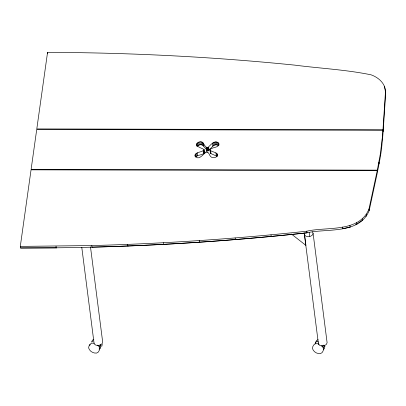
<?xml version="1.0" encoding="UTF-8"?>
<svg xmlns="http://www.w3.org/2000/svg" width="406" height="406" viewBox="0 0 406 406"><rect width="100%" height="100%" fill="white"/><g stroke="black" fill="none" stroke-linecap="round" stroke-linejoin="round"><path stroke-width="0.61" d="M312.473 231.79L313.107 233.425L327.114 342.75L326.353 344.445L324.435 345.668L321.968 346.034L319.74 345.42L318.456 344.029L304.449 234.698L304.515 232.968M318.456 344.029L318.497 342.872M382.975 129.763L385.497 91.34C385.167 83.194 378.301 77.368 371.084 74.826C345.988 69.659 320.197 68.421 294.807 65.133C212.663 56.815 130.113 52.633 47.553 52.379L36.799 128.935L382.975 129.763L383.178 131.351L385.7 92.928L385.497 91.34M382.279 138.248L382.904 130.28L36.728 129.448L31.125 169.317L377.306 170.15L380.285 154.204L382.279 138.248C382.122 149.489 379.625 160.69 377.509 171.733L377.306 170.15M382.482 139.837L383.107 131.864L382.904 130.28M195.154 156.711C193.956 151.408 202.097 152.874 204.086 149.789L204.045 149.433C201.554 148.028 192.2 145.531 198.813 142.151C203.878 139.639 203.944 147.728 207.821 147.677C210.425 145.226 214.804 139.131 218.778 143.303C219.854 148.226 211.739 146.728 209.948 149.804L209.988 150.164C212.105 152.468 217.926 151.727 217.682 155.975M20.3 246.386L31.054 169.83L377.23 170.662L377.433 172.251L369.161 210.658C359.28 234.521 326.739 228.238 306.982 232.785C235.546 240.464 163.806 245.275 91.984 247.147L91.781 245.564L20.3 246.386L20.503 247.97L20.924 248.015L56.591 247.853L20.503 247.97M304.718 233.653L304.556 234.815L305.911 245.391L291.457 234.069M217.53 154.803C217.317 157.34 214.033 158.188 211.947 157.467C209.263 156.65 209.511 152.255 206.725 151.854C203.497 153.235 198.605 161.933 195.002 155.539M91.781 245.564C163.603 243.686 235.343 238.88 306.779 231.202C326.52 226.502 359.082 232.963 368.958 209.07L377.23 170.662M101.83 346.211L102.251 344.329M89.812 345.435L90.081 344.247L91.756 343.146L94.212 343.237M315.041 343.76L316.401 340.644L318.06 339.644M195.535 153.996L195.91 156.919C198.082 154.453 202.665 155.396 204.462 152.717L204.198 152.042M210.46 152.372L210.364 153.087L210.953 153.635L217.134 156.32L216.758 153.392M313.107 233.425L312.346 235.12L310.428 236.343L307.961 236.708L305.733 236.094L304.449 234.698M90.081 344.247L89.015 345.978L88.599 347.861C89.569 351.266 93.136 353.453 96.608 353.083L98.267 352.083L99.343 350.256L99.749 348.465L98.836 346.288L97.613 345.105M197.088 143.252L197.463 146.175C202.482 141.496 204.538 148.606 207.679 150.667C211.303 149.383 213.739 142.354 218.575 145.592L218.2 142.663M357.397 223.61L355.829 224.68L356.859 224.285L356.656 222.696M358.442 222.899L361.056 221.118M93.162 340.933L91.487 342.03L92.583 340.106L93.827 339.355M99.079 349.14L100.754 348.043M315.31 342.568L316.979 341.471L318.202 341.563M323.318 349.404L324.572 348.581M365.816 216.302L366.704 215.789L366.501 214.201M361.538 220.889L362.507 220.433L362.304 218.844M349.596 227.279L350.119 227.091L349.916 225.503M342.542 227.081L342.745 228.669L350.119 227.091M56.013 246.224L56.216 247.807C140.004 246.909 223.736 241.788 307.053 232.851L306.779 231.202M91.984 247.147L92.314 247.193M128.083 246.041L127.794 245.995L127.591 244.407M163.877 244.392L163.43 242.758M199.686 242.245L199.28 240.606M235.495 239.606L235.13 237.967M319.065 344.207L318.03 343.775L315.574 343.684L313.904 344.78L312.838 346.516L312.417 348.399C313.386 351.804 316.954 353.991 320.425 353.621L322.085 352.621L323.166 350.794L323.567 349.003L322.658 346.825L321.435 345.643M271.284 236.475L270.969 234.83M322.242 345.536L324.089 348.236L324.455 347.561L323.724 345.095M99.165 345.907L100.267 347.698L100.637 347.023L100.049 345.049M324.292 345.156L324.978 346.79M100.475 344.623L101.155 346.252M384.68 87.792L385.7 92.928M384.477 86.204L384.614 87.26M381.407 146.226L381.61 147.814M380.285 154.204L380.488 155.792M378.92 162.182L379.123 163.765M368.958 209.07L369.161 210.658M309.174 232.542L309.651 236.277M218.778 143.303L219.001 145.059M217.357 142.196L217.733 145.12M216.327 141.943L216.702 144.866M217.306 154.047L217.535 155.802M215.205 141.927L215.581 144.856M215.936 152.91L216.312 155.833M214.094 142.156L214.469 145.084M213.109 142.607L213.485 145.531M212.333 143.232L212.708 146.155M210.577 150.707L210.953 153.635M210.206 150.479L210.582 153.402M209.948 149.804L210.364 153.087M208.659 147.211L209.034 150.139M207.821 147.677L208.197 150.606M207.304 147.743L207.679 150.667M206.801 147.677L207.177 150.601M206.096 147.205L206.471 150.134M203.543 143.211L203.919 146.135M204.045 149.433L204.462 152.717M202.944 142.582L203.32 145.505M203.944 150.149L204.32 153.077M203.634 150.464L204.01 153.387M202.086 142.13L202.462 145.054M203.198 150.692L203.573 153.615M201.041 141.897L201.417 144.82M199.914 141.902L200.29 144.83M198.813 142.151L199.189 145.074M197.839 142.613L198.214 145.541M196.626 144.003L196.925 146.343M197.225 152.864L197.6 155.787M196.265 153.346L196.641 156.269M195.103 154.752L195.403 157.092M90.487 246.899L102.642 341.776L102.221 343.506L100.546 344.897L98.145 345.496L95.786 345.12L94.212 343.887L93.928 342.192L81.773 247.315M47.553 52.379L47.69 53.435M205.735 152.108A1.477 1.02 -7.3 0 1 207.644 152.113M208.227 150.844A1.477 1.02 -7.3 0 0 208.699 150.662L208.293 147.495A1.477 1.02 -7.3 0 1 206.385 147.485L206.791 150.656A1.477 1.02 -7.3 0 0 207.212 150.844"/></g></svg>
